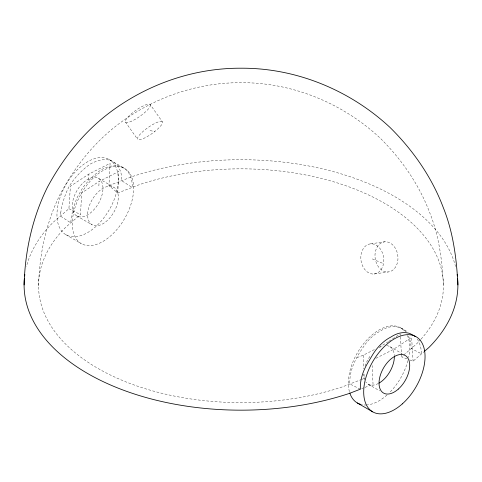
<?xml version="1.0" encoding="UTF-8"?>
<svg xmlns="http://www.w3.org/2000/svg" width="482" height="482" viewBox="0 0 482 482"><rect width="100%" height="100%" fill="white"/><g stroke="black" fill="none" stroke-linecap="round" stroke-linejoin="round"><path stroke-width="0.36" stroke-dasharray="2.41 1.81" d="M421.069 339.117A202.44 116.879 0 0 0 380.593 201.066A202.44 116.879 0 0 0 139.78 184.498L117.765 192.993L108.962 185.594L110.089 163.326L88.941 174.032L70.396 186.245L68.92 208.706L53.159 222.329A216.9 125.224 0 0 0 26.468 266.486M117.765 192.993L118.855 171.465L99.123 181.455L81.813 192.848L80.392 214.562L65.685 227.275A202.44 116.879 0 0 0 97.852 368.362A202.44 116.879 0 0 0 342.22 386.938L361.5 379.497M88.592 180.015L88.941 174.032M98.858 185.944L99.123 181.455M38.56 285.718C39.434 253.9 46.2 222.359 60.401 193.758C73.867 168.73 91.447 145.823 113.625 127.899C149.414 99.123 194.957 82.44 241 82.699C292.243 82.356 342.69 103.154 380.045 137.985C401.572 159.223 419.153 184.576 429.824 212.96C439.138 236.108 442.229 260.961 443.44 285.718M360.319 389.197L349.866 383.985A42.524 30.408 -52.5 0 1 356.216 358.771L358.873 353.77L365.103 344.401A42.506 30.372 -67.6 0 1 380.629 330.911A42.506 27.221 -73.8 0 1 395.776 326.688C399.132 327.127 402.349 328.405 404.886 330.676A42.524 20.853 -72.2 0 1 406.898 333.11M407.007 358.891L401.608 356.867L416.315 344.154A202.44 116.879 0 0 0 420.563 339.69M409.706 359.909L413.08 361.175L423.811 351.896M388.444 341.624L380.25 346.612M389.058 341.214L400.187 333.887L400.319 336.117M356.885 357.686L363.145 355.276L375.641 348.944M375.876 358.319L393.059 349.619L411.604 337.406L413.08 361.175M108.962 185.594L132.55 176.49A216.9 125.224 0 0 1 455.532 266.486M362.187 379.232L364.235 378.442L363.988 373.213M361.657 388.679L364.338 387.649M365.007 387.389L373.038 384.293L372.158 365.567M370.55 243.85L384.708 241.807M374.092 274.005A15.183 11.417 81.8 0 0 381.28 250.435A15.183 11.417 81.8 0 0 361.59 252.339A15.183 11.417 81.8 0 0 374.092 274.005L388.245 271.956A15.183 11.417 81.8 0 0 395.433 248.393A15.183 11.417 81.8 0 0 375.749 250.297A15.183 11.417 81.8 0 0 388.245 271.956M149.998 130.568L154.692 131.58M372.321 258.924L383.497 263.678M68.92 208.706L80.392 214.562M109.318 159.602A43.38 25.046 -60 0 1 95.569 226.799A43.38 25.046 -60 0 1 57.997 205.109A43.38 25.046 -60 0 1 109.318 159.602L124.657 168.453A43.38 25.046 -60 0 1 110.902 235.65A43.38 25.046 -60 0 1 73.336 213.96A43.38 25.046 -60 0 1 124.657 168.453M400.723 327.838L407.88 331.971M98.473 178.382A21.69 12.52 -60 0 1 91.598 211.984A21.69 12.52 -60 0 1 72.812 201.139A21.69 12.52 -60 0 1 98.473 178.382L113.812 187.239A21.69 12.52 -60 0 1 106.938 220.834A21.69 12.52 -60 0 1 88.152 209.989A21.69 12.52 -60 0 1 113.812 187.239M389.878 346.624L402.024 353.637M76.783 215.954L92.122 224.805M368.188 384.19L379.689 390.836M65.938 234.734L81.277 243.591M150.36 104.745A15.183 3.609 -35.2 0 1 132.924 120.548A15.183 3.609 -35.2 0 1 130.309 114.746A15.183 3.609 -35.2 0 1 150.36 104.745L162.494 121.97A15.183 3.609 -35.2 0 1 145.058 137.768A15.183 3.609 -35.2 0 1 142.443 131.972A15.183 3.609 -35.2 0 1 162.494 121.97M125.368 121.946L137.503 139.171M400.367 336.858L401.608 356.867M363.145 355.276L363.777 368.724M386.703 345.642A21.69 12.52 -60 0 1 394.354 355.788M378.364 383.485A21.69 12.52 -60 0 1 365.754 381.931M364.621 379.786A21.69 12.52 -60 0 1 363.699 374.261M365.067 366.163A21.69 12.52 -60 0 1 370.935 355.047M379.033 347.697A21.69 12.52 -60 0 1 383.003 346.01M349.408 391.685A43.38 25.046 -60 0 1 366.929 339.858A43.38 25.046 -60 0 1 405.187 331.803M407.374 335.49A43.38 25.046 -60 0 1 408.664 357.469M407.917 360.669A43.38 25.046 -60 0 1 389.372 392.794M386.974 395.041A43.38 25.046 -60 0 1 367.296 404.91M366.561 404.97A43.38 25.046 -60 0 1 361.006 404.476M417.346 339.141A42.506 20.847 -72.2 0 1 421.184 350.004L421.581 353.83L411.212 348.564A42.524 20.853 -72.2 0 0 408.561 336.177M60.816 212.182L60.419 216.057L70.788 222.865A42.524 17.647 -65.8 0 1 77.114 197.632L82.699 187.781L86.224 183.389A42.506 17.671 -54.2 0 1 101.371 169.682A42.506 20.816 -47.9 0 1 116.897 165.681C120.235 165.85 123.265 167.423 125.784 169.531A42.524 27.203 -46.2 0 1 132.14 187.444L121.681 180.684L121.645 177.063A42.506 27.197 -46.2 0 0 115.337 163.5L112.499 161.434L109.565 160.169A42.524 20.828 -47.9 0 0 90.929 163.651A42.524 17.677 -54.2 0 0 72.216 181.732L69.119 186.48L66.667 191.601A42.506 17.641 -65.8 0 0 60.816 212.182"/><path stroke-width="0.72" d="M24.1 284.94C25.028 251.122 32.378 217.629 47.441 187.227C61.871 160.404 80.717 135.858 104.48 116.65C142.841 85.808 191.655 67.932 241 68.209C295.924 67.841 349.986 90.128 390.022 127.459C413.098 150.215 431.938 177.382 443.368 207.796C453.231 232.354 456.629 258.683 457.9 284.94M424.371 351.414L428.841 347.552A216.9 125.224 0 0 0 457.587 278.241M357.343 402.976L372.682 411.833M413.785 335.526L409.784 333.502A42.524 27.233 -73.8 0 0 391.071 336.936A42.524 30.384 -67.6 0 0 372.435 355.059L366.663 364.808A42.506 30.396 -52.5 0 0 360.355 385.118L360.319 389.197L349.45 393.39A216.9 125.224 0 0 1 127.561 391.679A216.9 125.224 0 0 1 24.407 278.241M414.303 335.918L415.333 336.707M394.372 356.553A21.69 12.52 -60 0 1 379.033 383.118M24.654 276.005A216.9 125.224 0 0 1 24.853 274.517M457.147 274.517A216.9 125.224 0 0 1 457.346 276.005M360.361 404.29A43.38 25.046 -60 0 1 349.781 392.951M402.313 403.892A43.38 25.046 -60 0 0 416.062 336.695A43.38 25.046 -60 0 0 364.741 382.202A43.38 25.046 -60 0 0 402.313 403.892M398.343 389.076A21.69 12.52 -60 0 0 405.217 355.481A21.69 12.52 -60 0 0 379.557 378.231A21.69 12.52 -60 0 0 398.343 389.076"/></g></svg>
